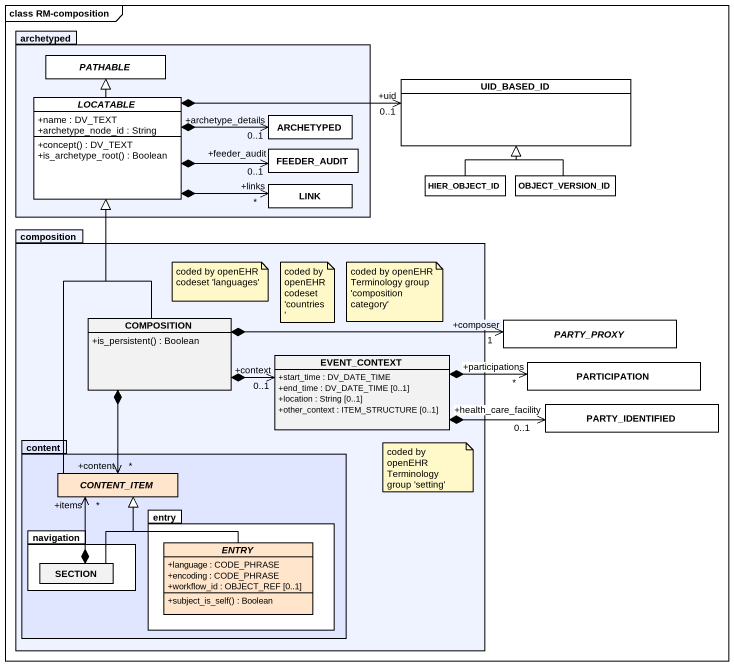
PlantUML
@startuml
mainframe class RM-composition
hide circle
hide empty members
skinparam classAttributeIconSize 0
package archetyped #EFF2FF {
  abstract class PATHABLE #FFFFFF
  abstract class LOCATABLE #FFFFFF {
    +name : DV_TEXT
    +archetype_node_id : String
    +concept() : DV_TEXT
    +is_archetype_root() : Boolean
  }
  class ARCHETYPED #FFFFFF
  class FEEDER_AUDIT #FFFFFF
  class LINK #FFFFFF
}
class UID_BASED_ID #FFFFFF
class HIER_OBJECT_ID #FFFFFF
class OBJECT_VERSION_ID #FFFFFF
package composition #EFF2FF {
  class COMPOSITION {
    +is_persistent() : Boolean
  }
  class EVENT_CONTEXT {
    +start_time : DV_DATE_TIME
    +end_time : DV_DATE_TIME [0..1]
    +location : String [0..1]
    +other_context : ITEM_STRUCTURE [0..1]
  }
  package content #E0E6FF {
    abstract class CONTENT_ITEM #FFE5CB
    package entry {
      abstract class ENTRY #FFE5CB {
        +language : CODE_PHRASE
        +encoding : CODE_PHRASE
        +workflow_id : OBJECT_REF [0..1]
        +subject_is_self() : Boolean
      }
    }
    package navigation {
      class SECTION
    }
  }
}
abstract class PARTY_PROXY #FFFFFF
class PARTICIPATION #FFFFFF
class PARTY_IDENTIFIED #FFFFFF
LOCATABLE -up-|> PATHABLE
LOCATABLE *-right-> "+archetype_details\n0..1" ARCHETYPED
LOCATABLE *-right-> "+feeder_audit\n0..1" FEEDER_AUDIT
LOCATABLE *-right-> "+links\n*" LINK
UID_BASED_ID "+uid\n0..1" <-left-* LOCATABLE
HIER_OBJECT_ID -up-|> UID_BASED_ID
OBJECT_VERSION_ID -up-|> UID_BASED_ID
COMPOSITION -up-|> LOCATABLE
COMPOSITION *-right-> "+composer\n1" PARTY_PROXY
COMPOSITION *-right-> "+context\n0..1" EVENT_CONTEXT
COMPOSITION *--> "+content\n*" CONTENT_ITEM
EVENT_CONTEXT *-right-> "+participations\n*" PARTICIPATION
EVENT_CONTEXT *-right-> "+health_care_facility\n0..1" PARTY_IDENTIFIED
CONTENT_ITEM -up-|> LOCATABLE
ENTRY -up-|> CONTENT_ITEM
SECTION *-up-> "+items\n*" CONTENT_ITEM
SECTION -up-|> CONTENT_ITEM
note as N1
  coded by openEHR codeset 'languages'
end note
note as N2
  coded by openEHR codeset 'countries'
end note
note as N3
  coded by openEHR Terminology group 'composition category'
end note
note as N4
  coded by openEHR Terminology group 'setting'
end note
@enduml
